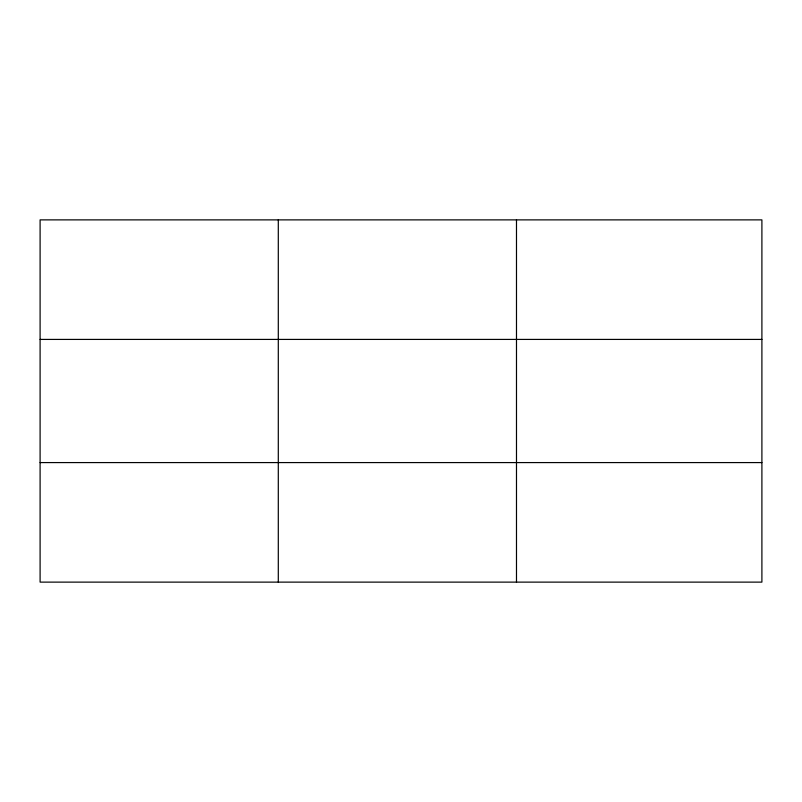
<?xml version="1.0" encoding="UTF-8"?>
<svg xmlns="http://www.w3.org/2000/svg" width="802" height="802" viewBox="0 0 802 802"><rect width="100%" height="100%" fill="white"/><g stroke="black" fill="none" stroke-linecap="round" stroke-linejoin="round"><path stroke-width="1.2" d="M278.294 582.122L278.294 219.878M516.488 582.122L516.488 219.878M761.9 339.416L761.9 219.878L40.1 219.878L40.1 582.122L761.9 582.122L761.9 339.416L40.1 339.416M40.1 462.584L761.9 462.584"/></g></svg>
